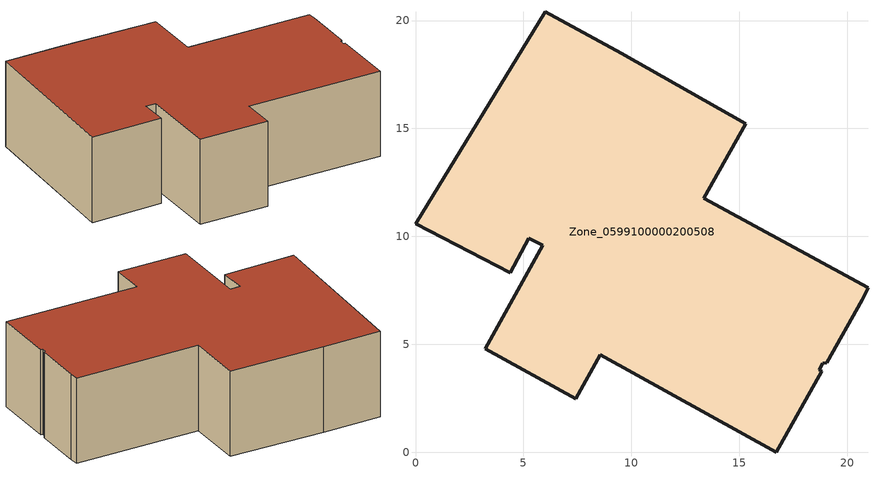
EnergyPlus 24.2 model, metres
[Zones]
Zone_0599100000200508
 floor ground (C_G): 20.7,7.07 19.06,4.15 18.88,4.11 18.71,3.83 18.84,3.76 16.73,0 8.56,4.51 7.43,2.47 3.23,4.79 5.89,9.6 5.26,9.92 4.4,8.3 0,10.59 6.01,20.4 9.55,18.48 15.3,15.23 13.37,11.77 20.97,7.62 z0
 wall outside (C_F): 15.3,15.23 9.55,18.48 6.01,20.4 0,10.59 4.4,8.3 5.26,9.92 5.89,9.6 3.23,4.79 7.43,2.47 8.56,4.51 16.73,0 18.84,3.76 18.71,3.83 18.88,4.11 19.06,4.15 20.7,7.07 20.97,7.62 13.37,11.77 15.3,15.23 z0:5.91
 roof outside (C_R): 5.89,9.6 3.23,4.79 7.43,2.47 8.56,4.51 16.73,0 18.84,3.76 18.71,3.83 18.88,4.11 19.06,4.15 20.7,7.07 20.97,7.62 13.37,11.77 15.3,15.23 9.55,18.48 6.01,20.4 0,10.59 4.4,8.3 5.26,9.92 z5.91
[BUILDING]
Pand.0599100000200508: North Axis=0; Terrain=City; Loads Convergence Tolerance Value=0.04; Temperature Convergence Tolerance Value=0.4; Solar Distribution=FullExterior; Maximum Number of Warmup Days=25; Minimum Number of Warmup Days=1
[Site:Location]
Rotterdam.The.Hague.AP_ZH_NLD Design_Conditions: Latitude=51.96; Longitude=4.45; Time Zone=1; Elevation=-4.5
[SITE:GROUNDTEMPERATURE:BUILDINGSURFACE]
18, 18, 18, 18, 18, 18, 18, 18, 18, 18, 18, 18
[MATERIAL] Thermal Absorptance=0.9; Solar Absorptance=0.7; Visible Absorptance=0.7
Name | Roughness | Thickness | Conductivity | Density | Specific Heat
G.D.1965 | MediumSmooth | 0.15 | 1 | 540 | 1210
F.D.1965 | Rough | 0.3 | 0.857143 | 1920 | 840
R.D.1965 | MediumRough | 0.2 | 0.08 | 1500 | 1000
[CONSTRUCTION]
C_G: G.D.1965
C_F: F.D.1965
C_R: R.D.1965
[ZONE]
Zone_0599100000200508: Type=1; Multiplier=1; Ceiling Height=Autocalculate; Volume=Autocalculate; Floor Area=autocalculate; Part of Total Floor Area=Yes
[ZONEINFILTRATION:DESIGNFLOWRATE]
Infil_Zone_0599100000200508: Zone or ZoneList or Space or SpaceList=Zone_0599100000200508; Schedule=AlwaysOn; Design Flow Rate Calculation Method=Flow/Area; Flow Rate per Floor Area=0.0042; Constant Term Coefficient=1; Temperature Term Coefficient=0; Velocity Term Coefficient=0; Velocity Squared Term Coefficient=0
[HVACTEMPLATE:ZONE:IDEALLOADSAIRSYSTEM]
Zone_0599100000200508: Maximum Heating Supply Air Temperature=50; Minimum Cooling Supply Air Temperature=13; Maximum Heating Supply Air Humidity Ratio=0.0156; Minimum Cooling Supply Air Humidity Ratio=0.0077; Heating Limit=NoLimit; Cooling Limit=NoLimit; Dehumidification Control Type=ConstantSensibleHeatRatio; Cooling Sensible Heat Ratio=0.7; Dehumidification Setpoint=60; Humidification Control Type=None; Humidification Setpoint=30; Outdoor Air Method=None; Outdoor Air Flow Rate per Person=0.00944; Outdoor Air Flow Rate per Zone Floor Area=0; Outdoor Air Flow Rate per Zone=0; Demand Controlled Ventilation Type=None; Outdoor Air Economizer Type=NoEconomizer; Heat Recovery Type=None; Sensible Heat Recovery Effectiveness=0.7; Latent Heat Recovery Effectiveness=0.65
[ZONECONTROL:THERMOSTAT]
ThermostatControl_Zone_0599100000200508: Zone or ZoneList=Zone_0599100000200508; Control Type Schedule=DualSetpointControlType; Control 1=Thermostat_Zone_0599100000200508; Temperature Difference Between Cutout And Setpoint=0
[THERMOSTATSETPOINT:DUALSETPOINT]
Thermostat_Zone_0599100000200508: Heating Setpoint Temperature Schedule=HeatingSetpoint_Zone_0599100000200508; Cooling Setpoint Temperature Schedule=CoolingSetpoint_Zone_0599100000200508
[SCHEDULE:COMPACT]
HeatingSetpoint_Zone_0599100000200508: Through: 12/31, For: AllDays, Until: 24:00, 21
CoolingSetpoint_Zone_0599100000200508: Through: 12/31, For: AllDays, Until: 24:00, 24
DualSetpointControlType: Through: 12/31, For: AllDays, Until: 24:00, 4
AlwaysOn: Through: 12/31, For: AllDays, Until: 24:00, 1
